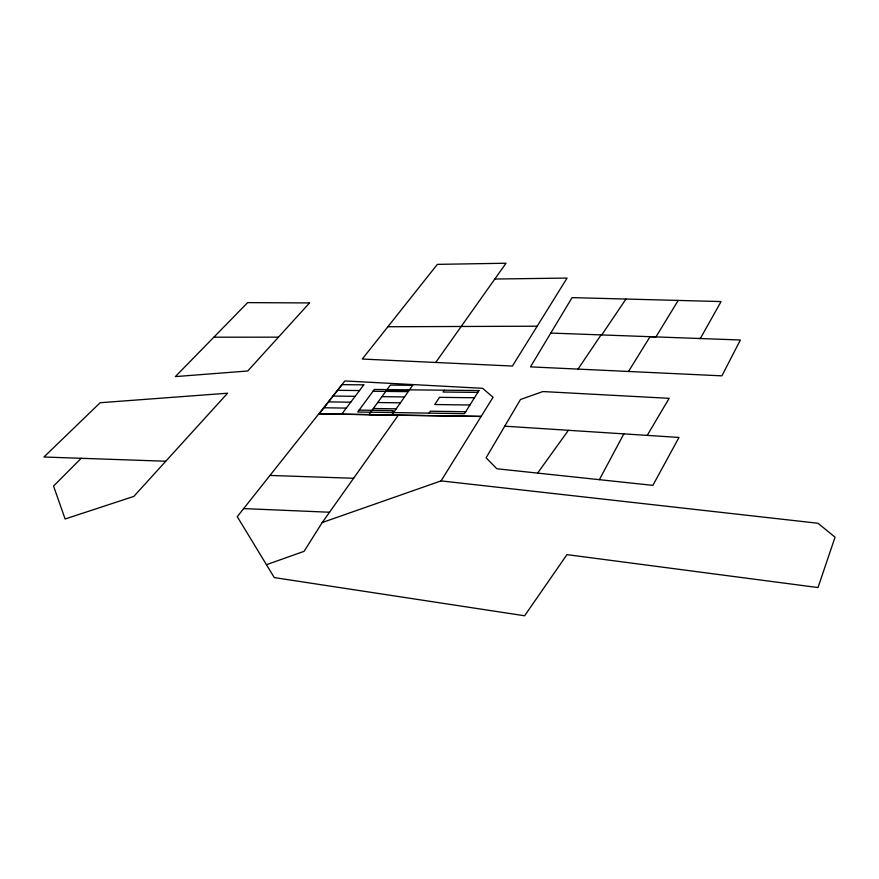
<?xml version="1.0" encoding="UTF-8"?>
<svg xmlns="http://www.w3.org/2000/svg" width="879" height="879" viewBox="0 0 879 879"><rect width="100%" height="100%" fill="white"/><g stroke="black" fill="none" stroke-linecap="round" stroke-linejoin="round"><path stroke-width="1.32" d="M599.357 479.681L623.848 433.885M504.744 426.183L486.087 457.805L496.844 468.76L652.877 485.362L678.984 437.445L504.744 426.183L520.5 399.484L542.859 391.551L669.15 398.33L647.208 435.402M678.225 300.431L655.943 336.899L650.042 336.701L628.496 371.476M494.822 279.028L567.087 278.072L512.402 366.049L362.28 359.039L437.346 264.37L506.018 263.228L435.698 362.467M441.06 480.89L493.053 397.264L482.593 388.298L344.909 380.948L237.264 516.665L274.292 577.591L524.609 615.772L566.966 554.627L818.008 587.557L835.05 537.19L817.997 523.258L441.06 480.89L322.241 522.533L304.068 551.331L266.458 564.692M429.084 413.119L430.358 411.207L465.716 411.746M444.269 390.188L443.06 392.023L477.802 392.397M578.019 369.103L601.071 334.899M601.752 334.921L625.969 299.047M391.924 412.537L393.254 410.636L359.104 410.108M407.867 389.826L406.592 391.638L373.015 391.276M322.241 522.533L398.286 415.24L481.099 416.437L318.846 413.8L398.286 415.24M537.618 473.1L568.405 430.303M81.209 458.289L53.542 486.054L65.112 518.984L133.817 496.415L227.584 393.21L100.173 402.725L43.95 457.003L165.79 461.233M387.892 326.746L537.157 326.208M213.839 337.206L278.456 337.162M337.558 390.32L359.511 390.551M386.156 390.836L408.636 391.078M333.097 396.066L355.16 396.33M381.947 396.649L404.538 396.923M474.451 397.758L439.511 397.341L434.753 404.527L469.924 405.01M328.581 401.89L350.754 402.186M377.673 402.538L400.395 402.846M323.999 407.768L346.282 408.109M373.355 408.504L396.187 408.845M269.963 475.44L353.633 478.275M550.781 333.064L740.382 339.997L721.89 375.849L530.466 366.873L572.086 297.618L721.066 301.563L700.332 338.525L698.772 338.47M243.648 508.589L329.526 512.237M478.956 390.551L464.508 413.679L357.72 411.998L374.344 389.474L478.956 390.551M412.68 385.299L391.935 414.921L368.982 414.547L390.32 385.09L412.68 385.299M363.807 384.848L341.766 414.108L319.363 413.734L341.975 384.65L363.807 384.848M309.551 302.936L247.735 370.993L175.339 376.608L247.647 302.618L309.551 302.936"/></g></svg>
